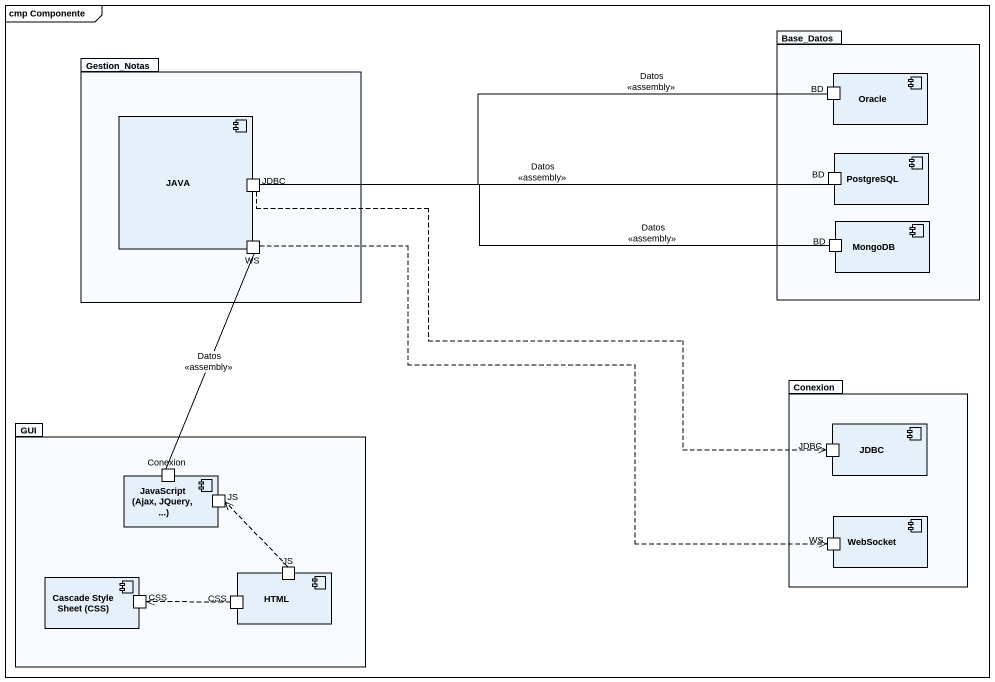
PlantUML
@startuml
mainframe cmp Componente
package Base_Datos {
  component Oracle {
    port BD
  }
  component PostgreSQL {
    port "BD" as BD_2
  }
  component MongoDB {
    port "BD" as BD_3
  }
}
package Gestion_Notas {
  component JAVA {
    port JDBC
    port WS
  }
}
package Conexion {
  component "JDBC" as JDBC_2 {
    port "JDBC" as JDBC_3
  }
  component WebSocket {
    port "WS" as WS_2
  }
}
package GUI {
  component "JavaScript (Ajax, JQuery, ...)" as JavaScript_Ajax_JQuery {
    port "Conexion" as Conexion_2
    port JS
  }
  component "Cascade Style Sheet (CSS)" as Cascade_Style_Sheet_CSS {
    port CSS
  }
  component HTML {
    port "JS" as JS_2
    port "CSS" as CSS_2
  }
}
JDBC -right- BD : Datos\n<<assembly>>
JDBC -right- BD_2 : Datos\n<<assembly>>
JDBC -right- BD_3 : Datos\n<<assembly>>
JDBC .right.> JDBC_3
WS .right.> WS_2
Conexion_2 -up- WS : Datos\n<<assembly>>
JS_2 .up.> JS
CSS_2 .left.> CSS
@enduml
